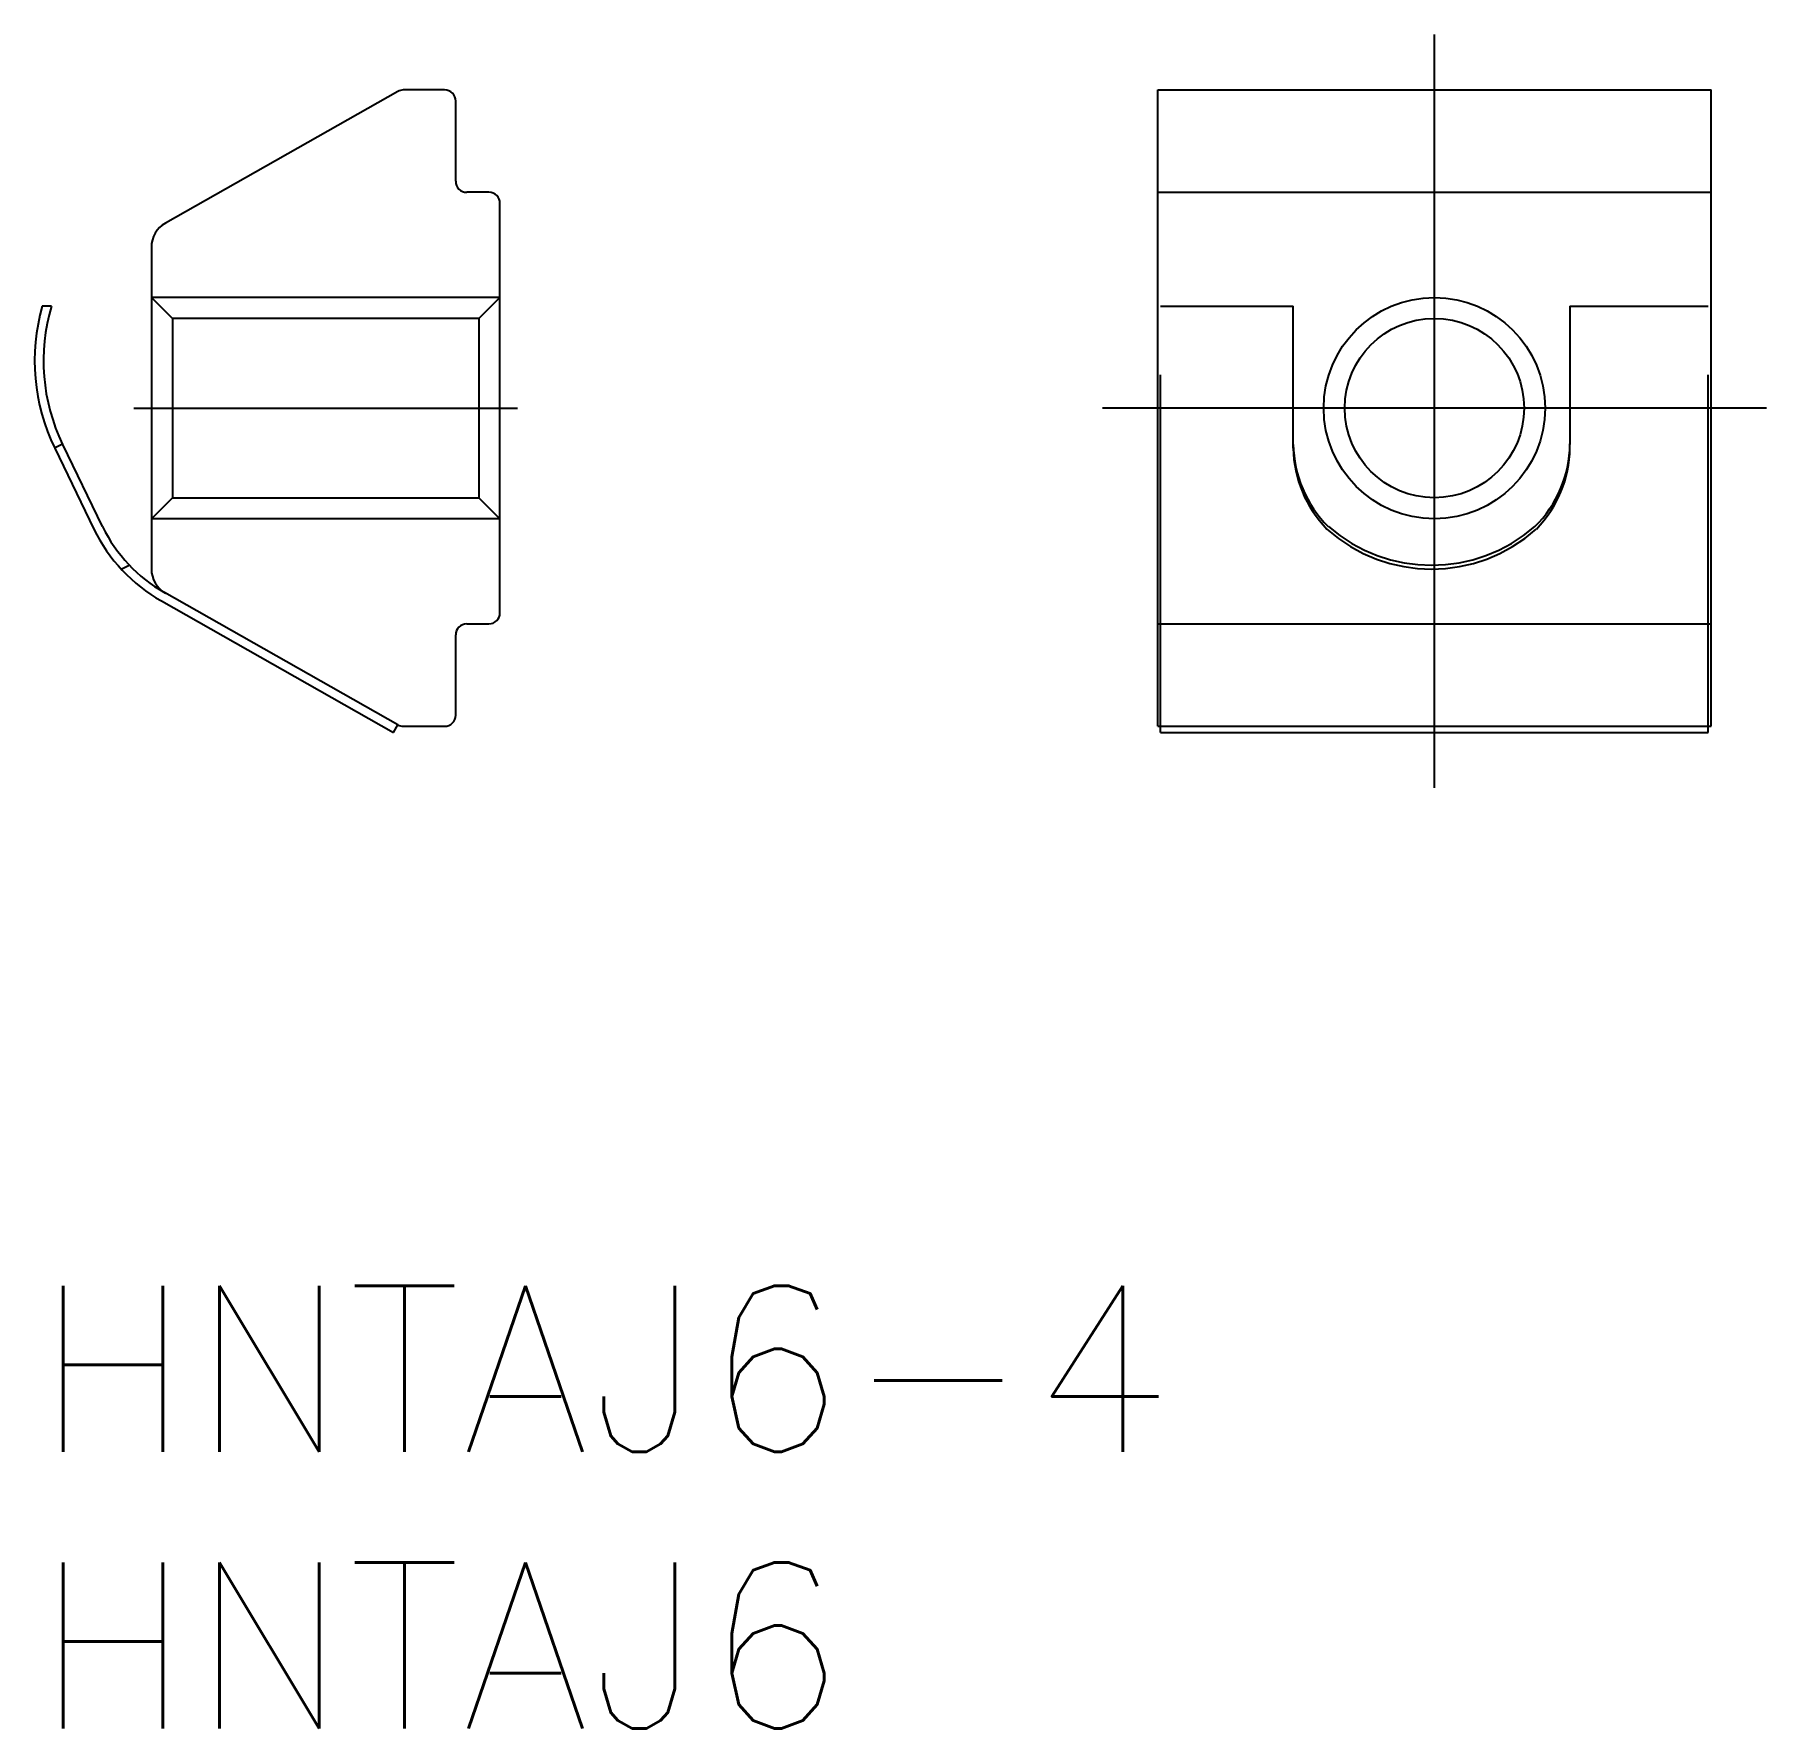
# Model space of a CAD drawing. Extents: x 0 to 31.3, y -8 to 22.6.
import ezdxf

# ---------------------------------------------------------------- set-up
doc = ezdxf.new("R2010")
doc.units = 0
doc.header["$LTSCALE"] = 0.5
doc.linetypes.add('CENTER', pattern=[50.8, 31.75, -6.35, 6.35, -6.35])
doc.linetypes.add('DASHED', pattern=[19.05, 12.7, -6.35])
for name, color, linetype in [('MSM_CENTER', 1, 'CENTER'), ('MSM_CONTINUOUS', 7, 'CONTINUOUS'), ('MSM_DASHED', 4, 'DASHED'), ('MSM_NARROW', 5, 'CONTINUOUS'), ('MSM_PART_NUMBER', 7, 'CONTINUOUS')]:
    doc.layers.add(name, color=color, linetype=linetype)
doc.styles.get("Standard").update_dxf_attribs({"font": 'txt.shx', "height": 3, "bigfont": 'bigfont.shx'})

msp = doc.modelspace()

# ---------------------------------------------------------------- linework, layer by layer
at = {"layer": 'MSM_CENTER'}
for p, q in [((25.3, 9), (25.3, 22.613)), ((1.795, 15.863), (8.725, 15.863)), ((31.3, 15.863), (19.3, 15.863))]:
    msp.add_line(p, q, dxfattribs=at)
at = {"layer": 'MSM_CONTINUOUS'}
for p, q in [((7.41, 21.613), (6.663, 21.613)), ((20.3, 21.613), (30.3, 21.613)), ((20.3, 10.113), (20.3, 21.613)), ((30.3, 10.113), (30.3, 21.613)), ((6.564, 21.587), (2.363, 19.207)), ((7.61, 19.963), (7.61, 21.413)), ((8.21, 19.763), (7.81, 19.763)), ((20.3, 19.763), (30.3, 19.763)), ((8.41, 12.163), (8.41, 19.563)), ((2.11, 18.772), (2.11, 12.955)), ((0.305, 17.703), (0.138, 17.703)), ((0.363, 15.136), (1.072, 13.676)), ((1.228, 13.721), (0.507, 15.206)), ((6.564, 10.139), (2.346, 12.53)), ((2.291, 12.377), (6.485, 10)), ((7.81, 11.963), (8.21, 11.963)), ((20.3, 11.963), (30.3, 11.963)), ((7.61, 10.313), (7.61, 11.763)), ((6.485, 10), (6.564, 10.139)), ((6.663, 10.113), (7.41, 10.113)), ((20.3, 10.113), (30.3, 10.113)), ((20.35, 10), (20.35, 10.113)), ((30.25, 10), (30.25, 10.113)), ((20.35, 10), (30.25, 10))]:
    msp.add_line(p, q, dxfattribs=at)
msp.add_circle((25.3, 15.863), 2, dxfattribs=at)
for centre, radius, start, end in [((6.663, 21.413), 0.2, 90, 119.5388), ((7.41, 21.413), 0.2, 0, 90), ((7.81, 19.963), 0.2, 180, 270), ((8.21, 19.563), 0.2, 0, 90), ((2.61, 18.772), 0.5, 119.5388, 180), ((3.61, 16.713), 3.61, 164.0834, 205.9), ((3.61, 16.713), 3.45, 163.3242, 205.9), ((3.77, 14.987), 3, 205.9, 240.4612), ((3.702, 14.922), 2.75, 205.9, 240.4612), ((2.61, 12.955), 0.5, 180, 240.4612), ((7.81, 11.763), 0.2, 90, 180), ((8.21, 12.163), 0.2, 270, 0), ((6.663, 10.313), 0.2, 240.4612, 270), ((7.41, 10.313), 0.2, 270, 0)]:
    msp.add_arc(centre, radius, start, end, dxfattribs=at)
at = {"layer": 'MSM_DASHED'}
for p, q in [((2.489, 17.484), (2.11, 17.863)), ((8.41, 17.863), (2.11, 17.863)), ((8.41, 17.863), (8.031, 17.484)), ((20.35, 17.703), (22.75, 17.703)), ((20.35, 10.113), (20.35, 17.703)), ((22.75, 15.136), (22.75, 17.703)), ((27.75, 17.703), (30.25, 17.703)), ((27.75, 17.703), (27.75, 15.206)), ((30.25, 10.113), (30.25, 17.703)), ((8.031, 17.484), (2.489, 17.484)), ((2.489, 17.484), (2.489, 14.242)), ((8.031, 17.484), (8.031, 14.242)), ((0.358, 15.146), (0.502, 15.216)), ((22.75, 15.206), (22.75, 15.216)), ((27.75, 15.136), (27.75, 15.216)), ((2.11, 13.863), (2.489, 14.242)), ((2.489, 14.242), (8.031, 14.242)), ((8.031, 14.242), (8.41, 13.863)), ((8.41, 13.863), (2.11, 13.863)), ((1.564, 12.953), (1.711, 13.024))]:
    msp.add_line(p, q, dxfattribs=at)
for centre, radius, start, end in [((24.874, 15.234), 2.124, 180.733, 225.4004), ((24.887, 15.17), 2.138, 180.8963, 224.3232), ((25.614, 15.239), 2.137, 314.7334, 359.1256), ((25.605, 15.173), 2.146, 315.7617, 359.0187), ((25.25, 15.786), 2.834, 228.1159, 311.8841), ((25.25, 15.878), 2.853, 229.1223, 310.8777)]:
    msp.add_arc(centre, radius, start, end, dxfattribs=at)
at = {"layer": 'MSM_NARROW'}
msp.add_circle((25.3, 15.863), 1.621, dxfattribs=at)

# ---------------------------------------------------------------- texts
at = {"layer": 'MSM_PART_NUMBER'}
for s, p in [('HNTAJ6-4', (0, -3)), ('HNTAJ6', (0, -8))]:
    msp.add_text(s, height=3, dxfattribs=at).set_placement(p)

doc.saveas('drawing.dxf')
